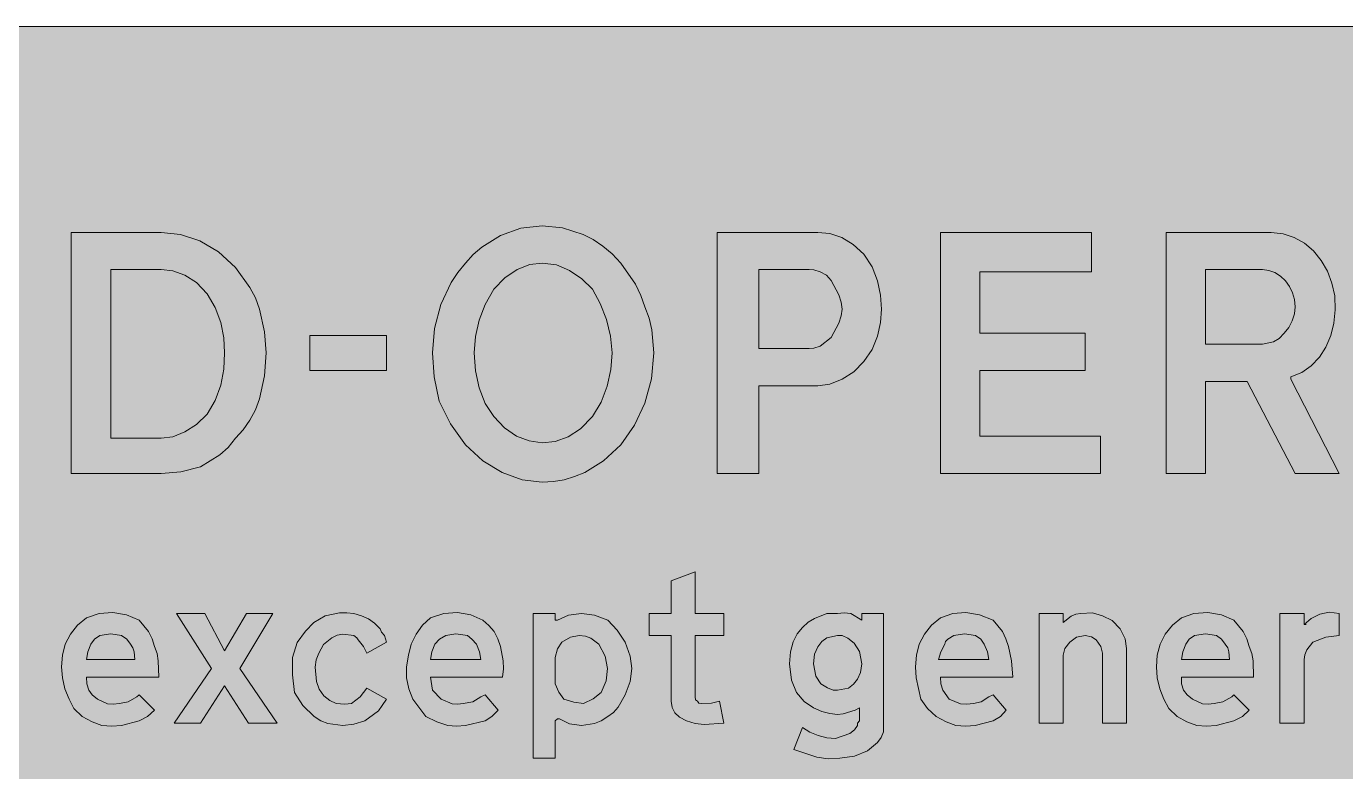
# Model space of a CAD drawing. Header units: metres. Extents: x 10 to 559, y 12 to 260.
# Drawn here: x 344.6 to 453.1, y 198.9 to 260.1 of the extents above; entities that cross this region are included whole.
import ezdxf

# ---------------------------------------------------------------- set-up
doc = ezdxf.new("R2010")
doc.units = ezdxf.units.M
for name, color, linetype, true_color in [('FILL_BLUE_0000FF', 7, 'Continuous', 0x0000ff), ('FILL_WHITE_FFFFFF', 7, 'Continuous', 0xffffff), ('STROKE_WHITE_FFFFFF', 7, 'Continuous', 0xffffff)]:
    doc.layers.add(name, color=color, linetype=linetype, true_color=true_color)

msp = doc.modelspace()

# ---------------------------------------------------------------- hatches: boundary and pattern name
at = {"layer": 'FILL_BLUE_0000FF', "true_color": 0x0000ff}
h = msp.add_hatch(color=7, dxfattribs=at)
h.dxf.hatch_style = 1
h.paths.add_polyline_path([(553.87, 259.97), (555.21, 259.58), (556.42, 258.96), (557.46, 258.12), (558.3, 256.98), (558.92, 255.74), (559.31, 254.42), (559.44, 253.08), (559.44, 19.26), (559.4, 17.91), (559.08, 16.56), (558.41, 15.32), (557.46, 14.22), (556.32, 13.28), (555.08, 12.6), (553.76, 12.2), (552.42, 12.06), (17.46, 12.06), (16.12, 12.19), (14.81, 12.6), (13.56, 13.28), (12.42, 14.22), (11.48, 15.36), (10.8, 16.61), (10.4, 17.92), (10.26, 19.26), (10.26, 253.08), (10.4, 254.34), (10.8, 255.6), (11.48, 256.93), (12.42, 258.12), (13.52, 259.04), (14.12, 259.36), (14.76, 259.56), (16.11, 259.97), (17.46, 260.1), (552.42, 260.1), (553.87, 259.97)])
at = {"layer": 'FILL_WHITE_FFFFFF', "true_color": 0xffffff}
h = msp.add_hatch(color=7, dxfattribs=at)
h.dxf.hatch_style = 1
h.paths.add_polyline_path([(358.88, 242.48), (360.39, 241.59), (361.8, 240.3), (362.99, 238.66), (363.45, 237.79), (363.78, 236.88), (364.19, 235.01), (364.32, 233.28), (364.19, 231.39), (363.78, 229.5), (363.45, 228.59), (362.99, 227.75), (362.44, 226.97), (361.8, 226.26), (361.2, 225.51), (360.5, 224.89), (358.92, 223.92), (357.3, 223.52), (355.68, 223.38), (348.3, 223.38), (348.3, 243.18), (355.68, 243.18), (357.29, 243.01), (358.88, 242.48)])
h.paths.add_polyline_path([(351.54, 226.26), (355.68, 226.26), (356.65, 226.39), (357.64, 226.78), (358.59, 227.4), (359.46, 228.24), (360.14, 229.38), (360.59, 230.63), (360.83, 231.94), (360.9, 233.28), (360.83, 234.52), (360.59, 235.78), (360.14, 237), (359.46, 238.14), (358.59, 239.06), (357.64, 239.67), (356.65, 240.01), (355.68, 240.12), (351.54, 240.12), (351.54, 226.26)], flags=16)
h = msp.add_hatch(color=7, dxfattribs=at)
h.dxf.hatch_style = 1
h.paths.add_polyline_path([(390.38, 243), (391.21, 242.58), (392.01, 242.05), (392.77, 241.41), (393.48, 240.66), (394.67, 238.93), (395.13, 238), (395.46, 237.06), (395.8, 236.12), (396.02, 235.17), (396.18, 233.28), (395.99, 231.16), (395.44, 229.16), (394.59, 227.33), (393.48, 225.72), (392.06, 224.41), (390.51, 223.45), (389.68, 223.11), (388.82, 222.86), (387.93, 222.71), (387, 222.66), (385.36, 222.86), (383.71, 223.45), (382.14, 224.41), (380.7, 225.72), (379.48, 227.45), (378.54, 229.32), (378.14, 231.3), (378, 233.28), (378.17, 235.29), (378.67, 237.24), (379.52, 239.05), (380.07, 239.89), (380.7, 240.66), (381.34, 241.36), (382.04, 241.97), (383.58, 242.93), (385.26, 243.52), (387, 243.72), (388.67, 243.55), (390.38, 243)])
h.paths.add_polyline_path([(384.95, 240.12), (383.94, 239.45), (383.04, 238.5), (382.33, 237.25), (381.83, 235.96), (381.52, 234.63), (381.42, 233.28), (381.52, 231.81), (381.83, 230.4), (382.33, 229.13), (383.04, 228.06), (383.91, 227.12), (384.89, 226.44), (385.93, 226.04), (387, 225.9), (388.08, 226.01), (389.14, 226.37), (390.16, 227.04), (391.14, 228.06), (391.85, 229.23), (392.35, 230.54), (392.66, 231.91), (392.76, 233.28), (392.63, 234.65), (392.29, 236.03), (391.77, 237.33), (391.14, 238.5), (390.27, 239.37), (389.27, 240.05), (388.18, 240.5), (387, 240.66), (386, 240.53), (384.95, 240.12)], flags=16)
h = msp.add_hatch(color=7, dxfattribs=at)
h.dxf.hatch_style = 1
h.paths.add_polyline_path([(411.64, 242.75), (412.59, 242.19), (413.46, 241.38), (414.14, 240.35), (414.59, 239.2), (414.83, 238.01), (414.9, 236.88), (414.83, 235.77), (414.59, 234.65), (414.14, 233.56), (413.46, 232.56), (412.63, 231.71), (411.66, 231.12), (410.67, 230.72), (409.68, 230.58), (404.82, 230.58), (404.82, 223.38), (401.4, 223.38), (401.4, 243.18), (409.68, 243.18), (410.65, 243.08), (411.64, 242.75)])
h.paths.add_polyline_path([(408.96, 233.64), (409.34, 233.66), (409.86, 233.82), (410.76, 234.54), (411.41, 235.71), (411.6, 236.31), (411.66, 236.88), (411.6, 237.45), (411.41, 238.05), (410.76, 239.22), (410.38, 239.65), (409.86, 239.94), (409.34, 240.1), (408.96, 240.12), (404.82, 240.12), (404.82, 233.64), (408.96, 233.64)], flags=16)
h = msp.add_hatch(color=7, dxfattribs=at)
h.dxf.hatch_style = 1
h.paths.add_polyline_path([(419.76, 243.18), (432.18, 243.18), (432.18, 239.94), (423, 239.94), (423, 234.9), (431.64, 234.9), (431.64, 231.84), (423, 231.84), (423, 226.44), (432.9, 226.44), (432.9, 223.38), (419.76, 223.38), (419.76, 243.18)])
h = msp.add_hatch(color=7, dxfattribs=at)
h.dxf.hatch_style = 1
h.paths.add_polyline_path([(446.94, 243.18), (447.92, 243.07), (448.84, 242.77), (449.68, 242.29), (450.43, 241.65), (451.06, 240.88), (451.57, 239.99), (451.94, 239.01), (452.16, 237.96), (452.21, 236.82), (452.1, 235.73), (451.84, 234.7), (451.44, 233.75), (450.9, 232.92), (450.24, 232.21), (449.45, 231.67), (448.56, 231.3), (448.56, 231.12), (452.52, 223.38), (448.92, 223.38), (444.96, 230.94), (441.54, 230.94), (441.54, 223.38), (438.3, 223.38), (438.3, 243.18), (446.94, 243.18)])
h.paths.add_polyline_path([(447.12, 234.18), (447.59, 234.46), (448.02, 234.9), (448.39, 235.36), (448.67, 235.91), (448.86, 236.49), (448.92, 237.06), (448.86, 237.66), (448.7, 238.22), (448.45, 238.74), (448.11, 239.2), (447.71, 239.58), (447.25, 239.87), (446.75, 240.05), (446.22, 240.12), (441.54, 240.12), (441.54, 234), (446.22, 234), (447.12, 234.18)], flags=16)
h = msp.add_hatch(color=7, dxfattribs=at)
h.dxf.hatch_style = 1
h.paths.add_polyline_path([(374.22, 234.72), (374.22, 231.84), (367.92, 231.84), (367.92, 234.72), (374.22, 234.72)])
h = msp.add_hatch(color=7, dxfattribs=at)
h.dxf.hatch_style = 1
h.paths.add_polyline_path([(401.94, 202.86), (400.34, 202.75), (399.59, 202.83), (398.88, 203.04), (398.3, 203.34), (397.91, 203.72), (397.69, 204.15), (397.62, 204.66), (397.62, 210.06), (395.82, 210.06), (395.82, 211.86), (397.62, 211.86), (397.62, 214.56), (399.6, 215.28), (399.6, 211.86), (401.94, 211.86), (401.94, 210.06), (399.6, 210.06), (399.6, 205.02), (399.62, 204.77), (399.78, 204.66), (399.89, 204.5), (400.14, 204.48), (400.93, 204.5), (401.58, 204.66), (401.94, 202.86)])
h = msp.add_hatch(color=7, dxfattribs=at)
h.dxf.hatch_style = 1
h.paths.add_polyline_path([(349.2, 203.4), (348.52, 204.05), (348.12, 204.84), (347.78, 205.68), (347.58, 206.57), (347.51, 207.5), (347.58, 208.44), (347.81, 209.35), (348.23, 210.17), (348.82, 210.9), (349.56, 211.5), (350.59, 211.88), (351.72, 211.95), (352.85, 211.75), (353.88, 211.32), (354.64, 210.38), (354.94, 209.8), (355.14, 209.16), (355.35, 208.59), (355.45, 207.97), (355.5, 206.64), (349.56, 206.64), (349.58, 206.1), (349.74, 205.56), (350.03, 205.2), (350.46, 204.84), (351.29, 204.46), (351.75, 204.41), (352.26, 204.48), (352.98, 204.62), (353.7, 205.02), (353.88, 205.2), (355.14, 203.94), (354.58, 203.42), (353.88, 203.04), (352.42, 202.66), (351.63, 202.61), (350.82, 202.68), (350.01, 202.97), (349.2, 203.4)])
h.paths.add_polyline_path([(353.47, 208.71), (353.37, 209.04), (353.16, 209.34), (352.87, 209.77), (352.44, 210.06), (351.54, 210.2), (350.64, 210.06), (350.21, 209.77), (349.92, 209.34), (349.67, 208.71), (349.56, 208.08), (353.52, 208.08), (353.47, 208.71)], flags=16)
h = msp.add_hatch(color=7, dxfattribs=at)
h.dxf.hatch_style = 1
h.paths.add_polyline_path([(360.9, 205.92), (358.92, 202.86), (356.76, 202.86), (359.82, 207.36), (356.94, 211.86), (359.28, 211.86), (360.9, 208.8), (362.7, 211.86), (364.86, 211.86), (362.16, 207.36), (365.22, 202.86), (362.88, 202.86), (360.9, 205.92)])
h = msp.add_hatch(color=7, dxfattribs=at)
h.dxf.hatch_style = 1
h.paths.add_polyline_path([(370.78, 204.41), (371.34, 204.48), (372.06, 205.02), (372.6, 205.74), (374.22, 204.84), (373.86, 204.3), (373.57, 203.87), (373.14, 203.58), (372.42, 203.04), (371.52, 202.79), (370.62, 202.68), (369.38, 202.84), (368.82, 203.06), (368.28, 203.4), (367.33, 204.32), (366.66, 205.38), (366.5, 206.82), (366.48, 208.26), (366.88, 209.48), (367.56, 210.42), (368.23, 211.12), (369.18, 211.68), (370.35, 211.91), (370.95, 211.93), (371.52, 211.86), (372.16, 211.69), (372.73, 211.43), (373.24, 211.08), (373.68, 210.6), (373.79, 210.33), (374.04, 210.06), (374.22, 209.52), (372.6, 208.62), (372.31, 209.16), (371.88, 209.7), (371.77, 209.88), (371.52, 210.06), (370.62, 210.17), (370.15, 210.09), (369.72, 209.88), (369.04, 209.32), (368.64, 208.62), (368.43, 208.05), (368.35, 207.45), (368.46, 206.28), (368.69, 205.64), (369.07, 205.11), (369.55, 204.71), (370.08, 204.48), (370.78, 204.41)])
h = msp.add_hatch(color=7, dxfattribs=at)
h.dxf.hatch_style = 1
h.paths.add_polyline_path([(377.46, 203.4), (376.38, 204.84), (376.05, 205.68), (375.86, 206.57), (375.85, 207.5), (376.02, 208.44), (376.25, 209.35), (376.65, 210.17), (377.18, 210.9), (377.82, 211.5), (378.93, 211.88), (380.05, 211.95), (381.14, 211.75), (382.14, 211.32), (382.64, 210.88), (383.06, 210.38), (383.38, 209.8), (383.58, 209.16), (383.81, 207.97), (383.83, 207.31), (383.76, 206.64), (377.82, 206.64), (378, 205.56), (378.72, 204.84), (379.62, 204.46), (380.09, 204.41), (380.52, 204.48), (381.31, 204.62), (381.96, 205.02), (382.32, 205.2), (383.4, 203.94), (382.86, 203.42), (382.32, 203.04), (380.72, 202.66), (379.97, 202.61), (379.26, 202.68), (378.36, 202.97), (377.46, 203.4)])
h.paths.add_polyline_path([(381.85, 208.71), (381.6, 209.34), (381.24, 209.77), (380.88, 210.06), (379.91, 210.2), (379.08, 210.06), (378.56, 209.77), (378.18, 209.34), (377.93, 208.71), (377.82, 208.08), (381.96, 208.08), (381.85, 208.71)], flags=16)
h = msp.add_hatch(color=7, dxfattribs=at)
h.dxf.hatch_style = 1
h.paths.add_polyline_path([(390.24, 211.86), (391.32, 211.72), (392.4, 211.32), (393.19, 210.49), (393.84, 209.52), (394.25, 208.37), (394.38, 207.36), (394.25, 206.28), (393.84, 205.2), (393.26, 204.16), (392.88, 203.73), (392.4, 203.4), (391.86, 203.06), (391.32, 202.84), (390.24, 202.68), (389.27, 202.81), (388.44, 203.22), (388.26, 203.22), (388.08, 203.04), (388.08, 199.98), (386.28, 199.98), (386.28, 211.86), (388.08, 211.86), (388.08, 211.32), (388.26, 211.32), (389.18, 211.72), (390.24, 211.86)])
h.paths.add_polyline_path([(388.08, 208.26), (388.08, 206.1), (388.37, 205.4), (388.8, 204.84), (389.61, 204.59), (390.42, 204.48), (391.21, 204.86), (391.86, 205.38), (392.26, 206.35), (392.38, 207.36), (392.19, 208.37), (391.68, 209.34), (391.01, 209.83), (390.57, 210), (390.06, 210.06), (389.34, 209.92), (388.62, 209.52), (388.28, 208.96), (388.08, 208.26)], flags=16)
h = msp.add_hatch(color=7, dxfattribs=at)
h.dxf.hatch_style = 1
h.paths.add_polyline_path([(409.32, 204.12), (408.55, 204.63), (407.92, 205.38), (407.5, 206.4), (407.34, 207.72), (407.42, 208.71), (407.64, 209.53), (407.98, 210.2), (408.4, 210.73), (408.88, 211.15), (409.39, 211.47), (410.4, 211.86), (411.3, 211.86), (411.84, 211.93), (412.38, 211.86), (413.28, 211.32), (413.28, 211.86), (415.08, 211.86), (415.08, 202.14), (414.89, 201.69), (414.59, 201.27), (413.75, 200.59), (412.68, 200.14), (411.48, 199.98), (410.53, 199.94), (409.59, 200.07), (407.7, 200.7), (408.42, 202.5), (409.02, 202.13), (409.7, 201.85), (410.42, 201.66), (411.12, 201.6), (412.29, 202), (412.69, 202.31), (412.92, 202.68), (412.92, 202.79), (412.92, 202.86), (413.1, 203.04), (413.1, 203.94), (413.1, 204.12), (412.74, 203.94), (411.75, 203.62), (411.3, 203.58), (410.65, 203.65), (410.01, 203.81), (409.32, 204.12)])
h.paths.add_polyline_path([(410, 209.57), (409.66, 209.14), (409.41, 208.54), (409.32, 207.72), (409.5, 206.72), (409.93, 206.1), (410.46, 205.75), (410.94, 205.56), (411.3, 205.56), (412.2, 205.74), (412.6, 206.05), (412.94, 206.46), (413.19, 207.01), (413.28, 207.72), (413.1, 208.74), (412.67, 209.43), (412.14, 209.85), (411.66, 210.06), (411.3, 210.06), (410.4, 209.88), (410, 209.57)], flags=16)
h = msp.add_hatch(color=7, dxfattribs=at)
h.dxf.hatch_style = 1
h.paths.add_polyline_path([(419.4, 203.4), (418.7, 204.05), (418.14, 204.84), (417.76, 206.57), (417.71, 207.5), (417.78, 208.44), (418.01, 209.35), (418.43, 210.17), (419.02, 210.9), (419.76, 211.5), (420.76, 211.88), (421.85, 211.95), (422.97, 211.75), (424.08, 211.32), (424.85, 210.38), (425.14, 209.8), (425.34, 209.16), (425.59, 207.97), (425.7, 206.64), (419.76, 206.64), (419.78, 206.1), (419.94, 205.56), (420.48, 204.84), (421.4, 204.46), (421.92, 204.41), (422.46, 204.48), (423.09, 204.62), (423.72, 205.02), (424.08, 205.2), (425.16, 203.94), (424.69, 203.42), (424.08, 203.04), (422.62, 202.66), (421.83, 202.61), (421.02, 202.68), (420.21, 202.97), (419.4, 203.4)])
h.paths.add_polyline_path([(423.61, 208.71), (423.36, 209.34), (423.07, 209.77), (422.64, 210.06), (421.74, 210.2), (420.84, 210.06), (420.35, 209.77), (420.18, 209.58), (420.12, 209.34), (419.78, 208.71), (419.58, 208.08), (423.72, 208.08), (423.61, 208.71)], flags=16)
h = msp.add_hatch(color=7, dxfattribs=at)
h.dxf.hatch_style = 1
h.paths.add_polyline_path([(430.94, 209.93), (430.38, 209.52), (429.98, 208.98), (429.84, 208.44), (429.84, 202.86), (427.86, 202.86), (427.86, 211.86), (429.84, 211.86), (429.84, 211.14), (430.49, 211.64), (430.88, 211.8), (431.28, 211.86), (432.25, 211.91), (433.08, 211.68), (433.87, 211.28), (434.52, 210.6), (434.93, 209.79), (435.06, 208.98), (435.06, 202.86), (433.08, 202.86), (433.08, 208.62), (432.95, 209.16), (432.54, 209.7), (432.16, 209.95), (431.64, 210.06), (430.94, 209.93)])
h = msp.add_hatch(color=7, dxfattribs=at)
h.dxf.hatch_style = 1
h.paths.add_polyline_path([(439.2, 203.4), (438.52, 204.05), (438.12, 204.84), (437.78, 205.68), (437.58, 206.57), (437.51, 207.5), (437.58, 208.44), (437.81, 209.35), (438.23, 210.17), (438.82, 210.9), (439.56, 211.5), (440.59, 211.88), (441.72, 211.95), (442.85, 211.75), (443.88, 211.32), (444.64, 210.38), (444.94, 209.8), (445.14, 209.16), (445.35, 208.59), (445.45, 207.97), (445.5, 206.64), (439.56, 206.64), (439.58, 206.1), (439.74, 205.56), (440.03, 205.2), (440.46, 204.84), (441.29, 204.46), (441.75, 204.41), (442.26, 204.48), (442.98, 204.62), (443.7, 205.02), (443.88, 205.2), (445.14, 203.94), (444.58, 203.42), (443.88, 203.04), (442.42, 202.66), (441.63, 202.61), (440.82, 202.68), (440.01, 202.97), (439.2, 203.4)])
h.paths.add_polyline_path([(443.47, 208.71), (443.37, 209.04), (443.16, 209.34), (442.87, 209.77), (442.44, 210.06), (441.54, 210.2), (440.64, 210.06), (440.21, 209.77), (439.92, 209.34), (439.67, 208.71), (439.56, 208.08), (443.52, 208.08), (443.47, 208.71)], flags=16)
h = msp.add_hatch(color=7, dxfattribs=at)
h.dxf.hatch_style = 1
h.paths.add_polyline_path([(450.24, 211.46), (450.94, 211.82), (451.72, 211.97), (452.52, 211.86), (452.52, 210.06), (451.44, 209.93), (450.36, 209.52), (449.86, 208.87), (449.7, 208.48), (449.64, 208.08), (449.64, 202.86), (447.66, 202.86), (447.66, 211.86), (449.64, 211.86), (449.64, 210.96), (450.24, 211.46)])

# ---------------------------------------------------------------- linework, layer by layer
at = {"layer": 'FILL_BLUE_0000FF', "lineweight": 0, "true_color": 0x0000ff}
msp.add_lwpolyline([(17.46, 260.1), (552.42, 260.1), (553.87, 259.97), (555.21, 259.58), (556.42, 258.96), (557.46, 258.12), (558.3, 256.98), (558.92, 255.74), (559.31, 254.42), (559.44, 253.08), (559.44, 19.26), (559.4, 17.91), (559.08, 16.56), (558.41, 15.32), (557.46, 14.22), (556.32, 13.28), (555.08, 12.6), (553.76, 12.2), (552.42, 12.06), (17.46, 12.06)], dxfattribs=at)
at = {"layer": 'FILL_WHITE_FFFFFF', "lineweight": 0, "true_color": 0xffffff}
for points in [[(358.88, 242.48), (360.39, 241.59), (361.8, 240.3), (362.99, 238.66), (363.45, 237.79), (363.78, 236.88), (364.19, 235.01), (364.32, 233.28), (364.19, 231.39), (363.78, 229.5), (363.45, 228.59), (362.99, 227.75), (362.44, 226.97), (361.8, 226.26), (361.2, 225.51), (360.5, 224.89), (358.92, 223.92), (357.3, 223.52), (355.68, 223.38), (348.3, 223.38), (348.3, 243.18), (355.68, 243.18), (357.29, 243.01)], [(390.38, 243), (391.21, 242.58), (392.01, 242.05), (392.77, 241.41), (393.48, 240.66), (394.67, 238.93), (395.13, 238), (395.46, 237.06), (395.8, 236.12), (396.02, 235.17), (396.18, 233.28), (395.99, 231.16), (395.44, 229.16), (394.59, 227.33), (393.48, 225.72), (392.06, 224.41), (390.51, 223.45), (389.68, 223.11), (388.82, 222.86), (387.93, 222.71), (387, 222.66), (385.36, 222.86), (383.71, 223.45), (382.14, 224.41), (380.7, 225.72), (379.48, 227.45), (378.54, 229.32), (378.14, 231.3), (378, 233.28), (378.17, 235.29), (378.67, 237.24), (379.52, 239.05), (380.07, 239.89), (380.7, 240.66), (381.34, 241.36), (382.04, 241.97), (383.58, 242.93), (385.26, 243.52), (387, 243.72), (388.67, 243.55)], [(411.64, 242.75), (412.59, 242.19), (413.46, 241.38), (414.14, 240.35), (414.59, 239.2), (414.83, 238.01), (414.9, 236.88), (414.83, 235.77), (414.59, 234.65), (414.14, 233.56), (413.46, 232.56), (412.63, 231.71), (411.66, 231.12), (410.67, 230.72), (409.68, 230.58), (404.82, 230.58), (404.82, 223.38), (401.4, 223.38), (401.4, 243.18), (409.68, 243.18), (410.65, 243.08)], [(419.76, 243.18), (432.18, 243.18), (432.18, 239.94), (423, 239.94), (423, 234.9), (431.64, 234.9), (431.64, 231.84), (423, 231.84), (423, 226.44), (432.9, 226.44), (432.9, 223.38), (419.76, 223.38)], [(446.94, 243.18), (447.92, 243.07), (448.84, 242.77), (449.68, 242.29), (450.43, 241.65), (451.06, 240.88), (451.57, 239.99), (451.94, 239.01), (452.16, 237.96), (452.21, 236.82), (452.1, 235.73), (451.84, 234.7), (451.44, 233.75), (450.9, 232.92), (450.24, 232.21), (449.45, 231.67), (448.56, 231.3), (448.56, 231.12), (452.52, 223.38), (448.92, 223.38), (444.96, 230.94), (441.54, 230.94), (441.54, 223.38), (438.3, 223.38), (438.3, 243.18)], [(351.54, 226.26), (355.68, 226.26), (356.65, 226.39), (357.64, 226.78), (358.59, 227.4), (359.46, 228.24), (360.14, 229.38), (360.59, 230.63), (360.83, 231.94), (360.9, 233.28), (360.83, 234.52), (360.59, 235.78), (360.14, 237), (359.46, 238.14), (358.59, 239.06), (357.64, 239.67), (356.65, 240.01), (355.68, 240.12), (351.54, 240.12)], [(384.95, 240.12), (383.94, 239.45), (383.04, 238.5), (382.33, 237.25), (381.83, 235.96), (381.52, 234.63), (381.42, 233.28), (381.52, 231.81), (381.83, 230.4), (382.33, 229.13), (383.04, 228.06), (383.91, 227.12), (384.89, 226.44), (385.93, 226.04), (387, 225.9), (388.08, 226.01), (389.14, 226.37), (390.16, 227.04), (391.14, 228.06), (391.85, 229.23), (392.35, 230.54), (392.66, 231.91), (392.76, 233.28), (392.63, 234.65), (392.29, 236.03), (391.77, 237.33), (391.14, 238.5), (390.27, 239.37), (389.27, 240.05), (388.18, 240.5), (387, 240.66), (386, 240.53)], [(408.96, 233.64), (409.34, 233.66), (409.86, 233.82), (410.76, 234.54), (411.41, 235.71), (411.6, 236.31), (411.66, 236.88), (411.6, 237.45), (411.41, 238.05), (410.76, 239.22), (410.38, 239.65), (409.86, 239.94), (409.34, 240.1), (408.96, 240.12), (404.82, 240.12), (404.82, 233.64)], [(447.12, 234.18), (447.59, 234.46), (448.02, 234.9), (448.39, 235.36), (448.67, 235.91), (448.86, 236.49), (448.92, 237.06), (448.86, 237.66), (448.7, 238.22), (448.45, 238.74), (448.11, 239.2), (447.71, 239.58), (447.25, 239.87), (446.75, 240.05), (446.22, 240.12), (441.54, 240.12), (441.54, 234), (446.22, 234)], [(374.22, 234.72), (374.22, 231.84), (367.92, 231.84), (367.92, 234.72)], [(401.94, 202.86), (400.34, 202.75), (399.59, 202.83), (398.88, 203.04), (398.3, 203.34), (397.91, 203.72), (397.69, 204.15), (397.62, 204.66), (397.62, 210.06), (395.82, 210.06), (395.82, 211.86), (397.62, 211.86), (397.62, 214.56), (399.6, 215.28), (399.6, 211.86), (401.94, 211.86), (401.94, 210.06), (399.6, 210.06), (399.6, 205.02), (399.62, 204.77), (399.78, 204.66), (399.89, 204.5), (400.14, 204.48), (400.93, 204.5), (401.58, 204.66)], [(349.2, 203.4), (348.52, 204.05), (348.12, 204.84), (347.78, 205.68), (347.58, 206.57), (347.51, 207.5), (347.58, 208.44), (347.81, 209.35), (348.23, 210.17), (348.82, 210.9), (349.56, 211.5), (350.59, 211.88), (351.72, 211.95), (352.85, 211.75), (353.88, 211.32), (354.64, 210.38), (354.94, 209.8), (355.14, 209.16), (355.35, 208.59), (355.45, 207.97), (355.5, 206.64), (349.56, 206.64), (349.58, 206.1), (349.74, 205.56), (350.03, 205.2), (350.46, 204.84), (351.29, 204.46), (351.75, 204.41), (352.26, 204.48), (352.98, 204.62), (353.7, 205.02), (353.88, 205.2), (355.14, 203.94), (354.58, 203.42), (353.88, 203.04), (352.42, 202.66), (351.63, 202.61), (350.82, 202.68), (350.01, 202.97)], [(360.9, 205.92), (358.92, 202.86), (356.76, 202.86), (359.82, 207.36), (356.94, 211.86), (359.28, 211.86), (360.9, 208.8), (362.7, 211.86), (364.86, 211.86), (362.16, 207.36), (365.22, 202.86), (362.88, 202.86)], [(370.78, 204.41), (371.34, 204.48), (372.06, 205.02), (372.6, 205.74), (374.22, 204.84), (373.86, 204.3), (373.57, 203.87), (373.14, 203.58), (372.42, 203.04), (371.52, 202.79), (370.62, 202.68), (369.38, 202.84), (368.82, 203.06), (368.28, 203.4), (367.33, 204.32), (366.66, 205.38), (366.5, 206.82), (366.48, 208.26), (366.88, 209.48), (367.56, 210.42), (368.23, 211.12), (369.18, 211.68), (370.35, 211.91), (370.95, 211.93), (371.52, 211.86), (372.16, 211.69), (372.73, 211.43), (373.24, 211.08), (373.68, 210.6), (373.79, 210.33), (374.04, 210.06), (374.22, 209.52), (372.6, 208.62), (372.31, 209.16), (371.88, 209.7), (371.77, 209.88), (371.52, 210.06), (370.62, 210.17), (370.15, 210.09), (369.72, 209.88), (369.04, 209.32), (368.64, 208.62), (368.43, 208.05), (368.35, 207.45), (368.46, 206.28), (368.69, 205.64), (369.07, 205.11), (369.55, 204.71), (370.08, 204.48)], [(377.46, 203.4), (376.38, 204.84), (376.05, 205.68), (375.86, 206.57), (375.85, 207.5), (376.02, 208.44), (376.25, 209.35), (376.65, 210.17), (377.18, 210.9), (377.82, 211.5), (378.93, 211.88), (380.05, 211.95), (381.14, 211.75), (382.14, 211.32), (382.64, 210.88), (383.06, 210.38), (383.38, 209.8), (383.58, 209.16), (383.81, 207.97), (383.83, 207.31), (383.76, 206.64), (377.82, 206.64), (378, 205.56), (378.72, 204.84), (379.62, 204.46), (380.09, 204.41), (380.52, 204.48), (381.31, 204.62), (381.96, 205.02), (382.32, 205.2), (383.4, 203.94), (382.86, 203.42), (382.32, 203.04), (380.72, 202.66), (379.97, 202.61), (379.26, 202.68), (378.36, 202.97)], [(390.24, 211.86), (391.32, 211.72), (392.4, 211.32), (393.19, 210.49), (393.84, 209.52), (394.25, 208.37), (394.38, 207.36), (394.25, 206.28), (393.84, 205.2), (393.26, 204.16), (392.88, 203.73), (392.4, 203.4), (391.86, 203.06), (391.32, 202.84), (390.24, 202.68), (389.27, 202.81), (388.44, 203.22), (388.26, 203.22), (388.08, 203.04), (388.08, 199.98), (386.28, 199.98), (386.28, 211.86), (388.08, 211.86), (388.08, 211.32), (388.26, 211.32), (389.18, 211.72)], [(409.32, 204.12), (408.55, 204.63), (407.92, 205.38), (407.5, 206.4), (407.34, 207.72), (407.42, 208.71), (407.64, 209.53), (407.98, 210.2), (408.4, 210.73), (408.88, 211.15), (409.39, 211.47), (410.4, 211.86), (411.3, 211.86), (411.84, 211.93), (412.38, 211.86), (413.28, 211.32), (413.28, 211.86), (415.08, 211.86), (415.08, 202.14), (414.89, 201.69), (414.59, 201.27), (413.75, 200.59), (412.68, 200.14), (411.48, 199.98), (410.53, 199.94), (409.59, 200.07), (407.7, 200.7), (408.42, 202.5), (409.02, 202.13), (409.7, 201.85), (410.42, 201.66), (411.12, 201.6), (412.29, 202), (412.69, 202.31), (412.92, 202.68), (412.92, 202.79), (412.92, 202.86), (413.1, 203.04), (413.1, 203.94), (413.1, 204.12), (412.74, 203.94), (411.75, 203.62), (411.3, 203.58), (410.65, 203.65), (410.01, 203.81)], [(419.4, 203.4), (418.7, 204.05), (418.14, 204.84), (417.76, 206.57), (417.71, 207.5), (417.78, 208.44), (418.01, 209.35), (418.43, 210.17), (419.02, 210.9), (419.76, 211.5), (420.76, 211.88), (421.85, 211.95), (422.97, 211.75), (424.08, 211.32), (424.85, 210.38), (425.14, 209.8), (425.34, 209.16), (425.59, 207.97), (425.7, 206.64), (419.76, 206.64), (419.78, 206.1), (419.94, 205.56), (420.48, 204.84), (421.4, 204.46), (421.92, 204.41), (422.46, 204.48), (423.09, 204.62), (423.72, 205.02), (424.08, 205.2), (425.16, 203.94), (424.69, 203.42), (424.08, 203.04), (422.62, 202.66), (421.83, 202.61), (421.02, 202.68), (420.21, 202.97)], [(430.94, 209.93), (430.38, 209.52), (429.98, 208.98), (429.84, 208.44), (429.84, 202.86), (427.86, 202.86), (427.86, 211.86), (429.84, 211.86), (429.84, 211.14), (430.49, 211.64), (430.88, 211.8), (431.28, 211.86), (432.25, 211.91), (433.08, 211.68), (433.87, 211.28), (434.52, 210.6), (434.93, 209.79), (435.06, 208.98), (435.06, 202.86), (433.08, 202.86), (433.08, 208.62), (432.95, 209.16), (432.54, 209.7), (432.16, 209.95), (431.64, 210.06)], [(439.2, 203.4), (438.52, 204.05), (438.12, 204.84), (437.78, 205.68), (437.58, 206.57), (437.51, 207.5), (437.58, 208.44), (437.81, 209.35), (438.23, 210.17), (438.82, 210.9), (439.56, 211.5), (440.59, 211.88), (441.72, 211.95), (442.85, 211.75), (443.88, 211.32), (444.64, 210.38), (444.94, 209.8), (445.14, 209.16), (445.35, 208.59), (445.45, 207.97), (445.5, 206.64), (439.56, 206.64), (439.58, 206.1), (439.74, 205.56), (440.03, 205.2), (440.46, 204.84), (441.29, 204.46), (441.75, 204.41), (442.26, 204.48), (442.98, 204.62), (443.7, 205.02), (443.88, 205.2), (445.14, 203.94), (444.58, 203.42), (443.88, 203.04), (442.42, 202.66), (441.63, 202.61), (440.82, 202.68), (440.01, 202.97)], [(450.24, 211.46), (450.94, 211.82), (451.72, 211.97), (452.52, 211.86), (452.52, 210.06), (451.44, 209.93), (450.36, 209.52), (449.86, 208.87), (449.7, 208.48), (449.64, 208.08), (449.64, 202.86), (447.66, 202.86), (447.66, 211.86), (449.64, 211.86), (449.64, 210.96)], [(353.47, 208.71), (353.37, 209.04), (353.16, 209.34), (352.87, 209.77), (352.44, 210.06), (351.54, 210.2), (350.64, 210.06), (350.21, 209.77), (349.92, 209.34), (349.67, 208.71), (349.56, 208.08), (353.52, 208.08)], [(381.85, 208.71), (381.6, 209.34), (381.24, 209.77), (380.88, 210.06), (379.91, 210.2), (379.08, 210.06), (378.56, 209.77), (378.18, 209.34), (377.93, 208.71), (377.82, 208.08), (381.96, 208.08)], [(388.08, 208.26), (388.08, 206.1), (388.37, 205.4), (388.8, 204.84), (389.61, 204.59), (390.42, 204.48), (391.21, 204.86), (391.86, 205.38), (392.26, 206.35), (392.38, 207.36), (392.19, 208.37), (391.68, 209.34), (391.01, 209.83), (390.57, 210), (390.06, 210.06), (389.34, 209.92), (388.62, 209.52), (388.28, 208.96)], [(410, 209.57), (409.66, 209.14), (409.41, 208.54), (409.32, 207.72), (409.5, 206.72), (409.93, 206.1), (410.46, 205.75), (410.94, 205.56), (411.3, 205.56), (412.2, 205.74), (412.6, 206.05), (412.94, 206.46), (413.19, 207.01), (413.28, 207.72), (413.1, 208.74), (412.67, 209.43), (412.14, 209.85), (411.66, 210.06), (411.3, 210.06), (410.4, 209.88)], [(423.61, 208.71), (423.36, 209.34), (423.07, 209.77), (422.64, 210.06), (421.74, 210.2), (420.84, 210.06), (420.35, 209.77), (420.18, 209.58), (420.12, 209.34), (419.78, 208.71), (419.58, 208.08), (423.72, 208.08)], [(443.47, 208.71), (443.37, 209.04), (443.16, 209.34), (442.87, 209.77), (442.44, 210.06), (441.54, 210.2), (440.64, 210.06), (440.21, 209.77), (439.92, 209.34), (439.67, 208.71), (439.56, 208.08), (443.52, 208.08)]]:
    msp.add_lwpolyline(points, close=True, dxfattribs=at)
at = {"layer": 'STROKE_WHITE_FFFFFF', "lineweight": 0, "true_color": 0xffffff}
for points in [[(438.3, 223.38), (438.3, 243.18)], [(388.08, 211.86), (388.08, 211.5)], [(449.64, 210.96), (449.82, 210.96)]]:
    msp.add_lwpolyline(points, dxfattribs=at)

doc.saveas('drawing.dxf')
